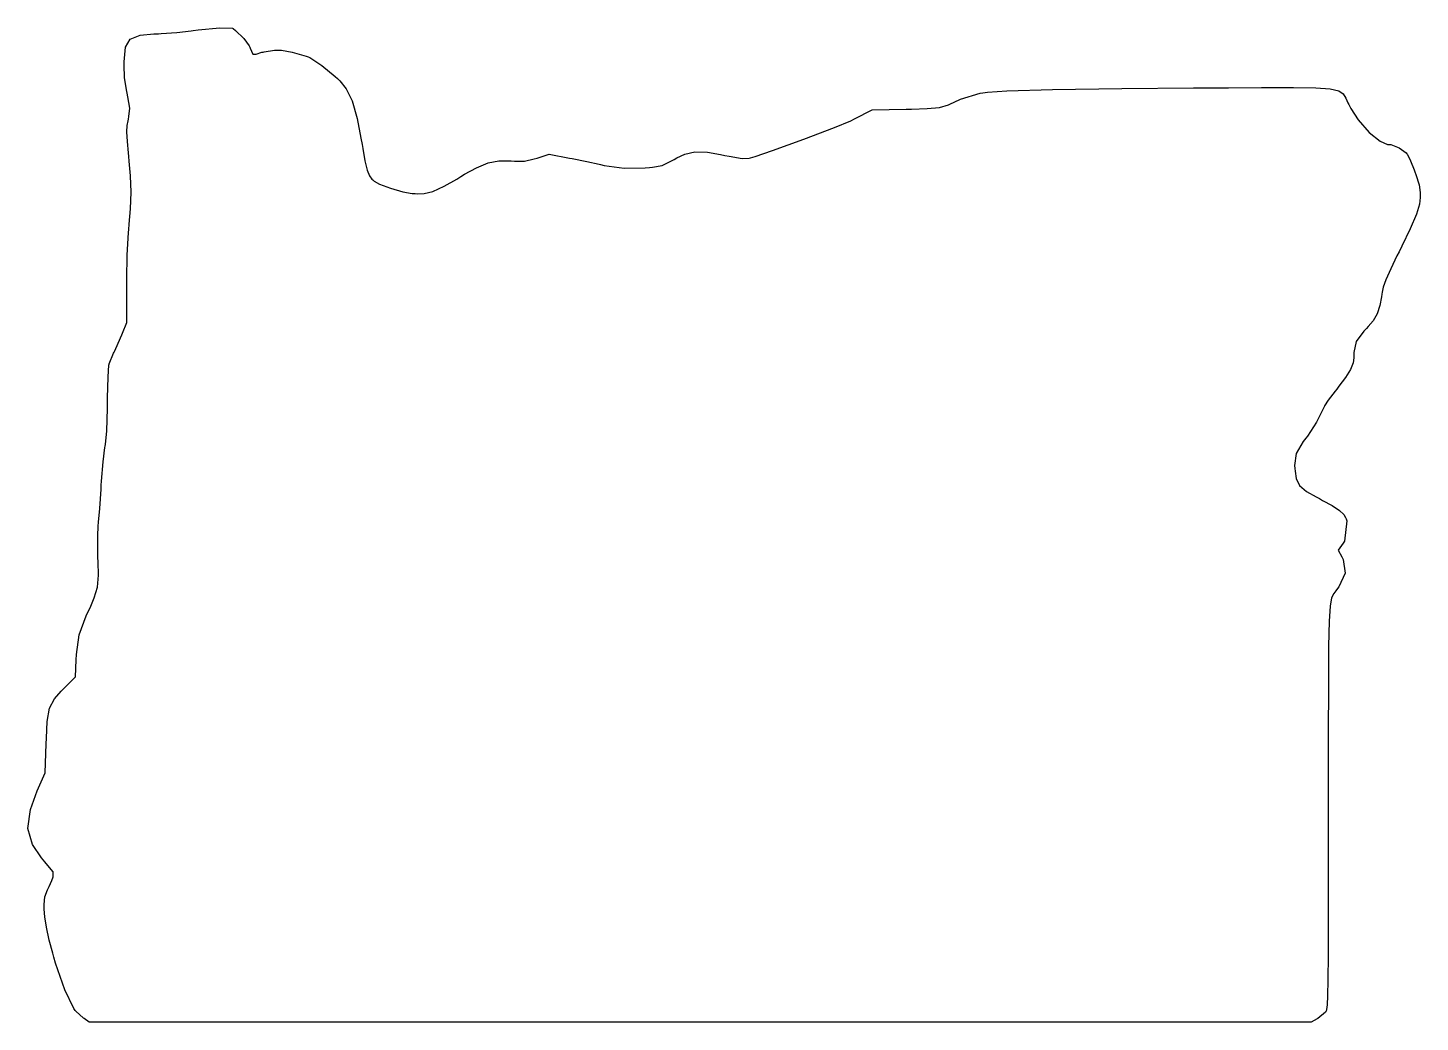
# Model space of a CAD drawing. Extents: x 0.2 to 63.3, y 0.2 to 45.3.
import ezdxf

# ---------------------------------------------------------------- set-up
doc = ezdxf.new("R2010")
doc.units = 0
doc.layers.get('0').update_dxf_attribs({"linetype": 'CONTINUOUS'})

msp = doc.modelspace()

# ---------------------------------------------------------------- linework, layer by layer
at = {"color": 2}
for p, q in [((4.81485, 44.8165), (5.27099, 44.9873)), ((5.27099, 44.9873), (5.89523, 45.0465)), ((5.89523, 45.0465), (6.10471, 45.0564)), ((6.10471, 45.0564), (6.22875, 45.0617)), ((6.22875, 45.0617), (6.93568, 45.1157)), ((6.93568, 45.1157), (7.58335, 45.1859)), ((7.58335, 45.1859), (7.67704, 45.1982)), ((7.67704, 45.1982), (7.9072, 45.2328)), ((7.9072, 45.2328), (8.88834, 45.3249)), ((8.88834, 45.3249), (9.46023, 45.3125)), ((9.46023, 45.3125), (9.48641, 45.2935)), ((9.48641, 45.2935), (9.59252, 45.2078)), ((9.59252, 45.2078), (9.98114, 44.8412)), ((9.98114, 44.8412), (10.2181, 44.5121)), ((4.55856, 43.9554), (4.61504, 44.45)), ((4.61504, 44.45), (4.81485, 44.8165)), ((10.2181, 44.5121), (10.2499, 44.4444)), ((10.2499, 44.4444), (10.2691, 44.4017)), ((10.2691, 44.4017), (10.389, 44.1318)), ((10.5337, 44.1318), (10.7942, 44.2143)), ((10.7942, 44.2143), (10.8479, 44.2267)), ((10.8479, 44.2267), (10.9016, 44.2404)), ((10.9016, 44.2404), (11.3675, 44.3177)), ((11.3675, 44.3177), (11.5232, 44.3177)), ((11.5232, 44.3177), (11.6844, 44.3177)), ((11.6844, 44.3177), (12.1722, 44.2186)), ((12.1722, 44.2186), (12.8006, 44.0436)), ((4.54477, 43.6383), (4.55164, 43.79)), ((4.55581, 43.0735), (4.54477, 43.6383)), ((4.55164, 43.79), (4.55856, 43.9554)), ((10.389, 44.1318), (10.429, 44.1318)), ((10.429, 44.1318), (10.5337, 44.1318)), ((12.8006, 44.0436), (12.8957, 44.0048)), ((12.8957, 44.0048), (12.966, 43.9773)), ((12.966, 43.9773), (13.5144, 43.6192)), ((13.5144, 43.6192), (14.1194, 43.119)), ((4.64813, 42.5125), (4.55581, 43.0735)), ((14.1194, 43.119), (14.2186, 43.0195)), ((14.2186, 43.0195), (14.3247, 42.9137)), ((4.68256, 42.3609), (4.64813, 42.5125)), ((4.71978, 42.194), (4.68256, 42.3609)), ((14.3247, 42.9137), (14.61, 42.5595)), ((14.61, 42.5595), (14.8883, 42.0095)), ((42.4727, 42.0896), (43.3684, 42.3541)), ((43.3684, 42.3541), (43.4841, 42.3718)), ((43.4841, 42.3718), (43.6975, 42.4064)), ((43.6975, 42.4064), (44.5766, 42.4614)), ((44.5766, 42.4614), (46.6467, 42.5263)), ((46.6467, 42.5263), (49.7939, 42.5732)), ((49.7939, 42.5732), (53.0419, 42.5965)), ((53.0419, 42.5965), (54.1253, 42.6007)), ((54.1253, 42.6007), (54.6255, 42.6036)), ((54.6255, 42.6036), (56.1277, 42.6117)), ((56.1277, 42.6117), (57.5867, 42.6145)), ((57.5867, 42.6145), (58.5971, 42.5993)), ((58.5971, 42.5993), (59.2473, 42.5552)), ((59.2473, 42.5552), (59.629, 42.4684)), ((59.629, 42.4684), (59.8357, 42.3305)), ((59.8357, 42.3305), (59.9571, 42.128)), ((4.80935, 41.6856), (4.71978, 42.194)), ((4.76663, 41.2983), (4.80935, 41.6856)), ((14.8883, 42.0095), (15.1102, 41.2171)), ((40.9663, 41.6609), (41.5272, 41.7117)), ((41.5272, 41.7117), (41.9255, 41.8275)), ((41.9255, 41.8275), (42.2769, 41.9915)), ((42.2769, 41.9915), (42.3926, 42.0479)), ((42.3926, 42.0479), (42.4727, 42.0896)), ((59.9571, 42.128), (60.0509, 41.9171)), ((60.0509, 41.9171), (60.0865, 41.8483)), ((60.0865, 41.8483), (60.1775, 41.6676)), ((4.6881, 40.8947), (4.72666, 41.1124)), ((4.72666, 41.1124), (4.74183, 41.1826)), ((4.74183, 41.1826), (4.76663, 41.2983)), ((15.1102, 41.2171), (15.2838, 40.3243)), ((36.7591, 40.8037), (37.4978, 41.1081)), ((37.4978, 41.1081), (37.6742, 41.1963)), ((37.6742, 41.1963), (38.4694, 41.5974)), ((38.4694, 41.5974), (40.0142, 41.6334)), ((40.0142, 41.6334), (40.2512, 41.6387)), ((40.2512, 41.6387), (40.9663, 41.6609)), ((60.1775, 41.6676), (60.5123, 41.1565)), ((60.5123, 41.1565), (61.0097, 40.5765)), ((4.67155, 40.6012), (4.6881, 40.8947)), ((4.69498, 40.1754), (4.67155, 40.6012)), ((35.3716, 40.2678), (36.7591, 40.8037)), ((61.0097, 40.5765), (61.51, 40.1768)), ((4.74183, 39.6614), (4.69498, 40.1754)), ((15.2838, 40.3243), (15.3348, 40.0251)), ((15.3348, 40.0251), (15.3651, 39.8431)), ((15.3651, 39.8431), (15.4643, 39.2977)), ((33.9562, 39.7563), (35.3716, 40.2678)), ((61.51, 40.1768), (61.8352, 40.0265)), ((61.8352, 40.0265), (61.9442, 40.0251)), ((61.9442, 40.0251), (62.0007, 40.0251)), ((62.0007, 40.0251), (62.3701, 39.8847)), ((62.3701, 39.8847), (62.6925, 39.6505)), ((4.75975, 39.4903), (4.74183, 39.6614)), ((4.78042, 39.2698), (4.75975, 39.4903)), ((4.83415, 38.6031), (4.78042, 39.2698)), ((15.4643, 39.2977), (15.5677, 38.8606)), ((20.5231, 38.9791), (21.0564, 39.2053)), ((21.0564, 39.2053), (21.5415, 39.2949)), ((21.5415, 39.2949), (21.9645, 39.2949)), ((21.9645, 39.2949), (22.1051, 39.285)), ((22.1051, 39.285), (22.2429, 39.2769)), ((22.2429, 39.2769), (22.7073, 39.2811)), ((22.7073, 39.2811), (23.1469, 39.3802)), ((23.1469, 39.3802), (23.2737, 39.4187)), ((23.2737, 39.4187), (23.829, 39.5923)), ((23.829, 39.5923), (24.744, 39.4187)), ((24.744, 39.4187), (24.8695, 39.3954)), ((24.8695, 39.3954), (25.535, 39.2617)), ((25.535, 39.2617), (26.0835, 39.1403)), ((28.9526, 39.0867), (29.3701, 39.2864)), ((29.3701, 39.2864), (29.4914, 39.3569)), ((29.4914, 39.3569), (29.6058, 39.4243)), ((29.6058, 39.4243), (29.9696, 39.5951)), ((29.9696, 39.5951), (30.434, 39.6984)), ((30.434, 39.6984), (31.0003, 39.678)), ((31.0003, 39.678), (31.5929, 39.5799)), ((31.5929, 39.5799), (31.79, 39.5386)), ((31.79, 39.5386), (31.9815, 39.5002)), ((31.9815, 39.5002), (32.5699, 39.4021)), ((32.5699, 39.4021), (32.8965, 39.4173)), ((32.8965, 39.4173), (32.9585, 39.4339)), ((32.9585, 39.4339), (33.1722, 39.4917)), ((33.1722, 39.4917), (33.9562, 39.7563)), ((62.6925, 39.6505), (62.7257, 39.6021)), ((62.7257, 39.6021), (62.7422, 39.5774)), ((62.7422, 39.5774), (62.8855, 39.2878)), ((62.8855, 39.2878), (63.0562, 38.8786)), ((4.85895, 37.87), (4.83415, 38.6031)), ((15.5677, 38.8606), (15.6766, 38.6059)), ((15.6766, 38.6059), (15.7854, 38.4651)), ((19.6288, 38.4651), (19.8148, 38.5755)), ((19.8148, 38.5755), (19.9885, 38.6803)), ((19.9885, 38.6803), (20.5231, 38.9791)), ((26.0835, 39.1403), (26.1524, 39.1238)), ((26.1524, 39.1238), (26.3136, 39.0839)), ((26.3136, 39.0839), (27.2259, 38.9654)), ((27.2259, 38.9654), (28.1836, 38.9668)), ((28.1836, 38.9668), (28.3697, 38.9862)), ((28.3697, 38.9862), (28.5047, 39.0013)), ((28.5047, 39.0013), (28.9526, 39.0867)), ((63.0562, 38.8786), (63.088, 38.7932)), ((63.088, 38.7932), (63.1349, 38.669)), ((63.1349, 38.669), (63.2767, 38.2062)), ((15.7854, 38.4651), (15.8268, 38.4238)), ((15.8268, 38.4238), (15.8874, 38.3632)), ((15.8874, 38.3632), (16.1341, 38.2323)), ((16.1341, 38.2323), (16.6233, 38.0436)), ((16.6233, 38.0436), (17.1924, 37.8904)), ((17.1924, 37.8904), (17.603, 37.8146)), ((18.1543, 37.8037), (18.5525, 37.9003)), ((18.5525, 37.9003), (19.0624, 38.1413)), ((19.0624, 38.1413), (19.6288, 38.4651)), ((63.2767, 38.2062), (63.3236, 37.8506)), ((4.83277, 37.1203), (4.85895, 37.87)), ((17.603, 37.8146), (17.7423, 37.8037)), ((17.7423, 37.8037), (17.8442, 37.797)), ((17.8442, 37.797), (18.1543, 37.8037)), ((63.2933, 37.3242), (63.1652, 36.8681)), ((63.3236, 37.6301), (63.2933, 37.3242)), ((63.3236, 37.8506), (63.3236, 37.7306)), ((63.3236, 37.7306), (63.3236, 37.6301)), ((4.77767, 36.4148), (4.83277, 37.1203)), ((63.1652, 36.8681), (62.877, 36.2052)), ((4.6881, 35.0077), (4.7432, 36.037)), ((4.7432, 36.037), (4.757, 36.1791)), ((4.757, 36.1791), (4.77767, 36.4148)), ((62.877, 36.2052), (62.4981, 35.4266)), ((62.4981, 35.4266), (62.3701, 35.1689)), ((4.66189, 33.9287), (4.6881, 35.0077)), ((62.2734, 34.9774), (61.9883, 34.3958)), ((62.3701, 35.1689), (62.2734, 34.9774)), ((61.9883, 34.3958), (61.7636, 33.8983)), ((4.66189, 33.5676), (4.66189, 33.9287)), ((4.66189, 31.9526), (4.66189, 33.5676)), ((61.6465, 33.5552), (61.5982, 33.3251)), ((61.7636, 33.8983), (61.6465, 33.5552)), ((61.5707, 33.1156), (61.5019, 32.7243)), ((61.5887, 33.2466), (61.5707, 33.1156)), ((61.5982, 33.3251), (61.5887, 33.2466)), ((61.3805, 32.3439), (61.1875, 32.027)), ((61.5019, 32.7243), (61.3805, 32.3439)), ((4.47174, 31.4661), (4.66189, 31.9526)), ((60.8859, 31.688), (60.766, 31.5667)), ((60.9646, 31.7693), (60.8859, 31.688)), ((61.1875, 32.027), (60.9646, 31.7693)), ((4.11896, 30.6655), (4.28156, 31.0155)), ((4.28156, 31.0155), (4.44419, 31.4)), ((4.44419, 31.4), (4.47174, 31.4661)), ((60.4188, 31.0872), (60.3112, 30.5883)), ((60.766, 31.5667), (60.4188, 31.0872)), ((3.86955, 30.0826), (4.06799, 30.5649)), ((4.06799, 30.5649), (4.09416, 30.6145)), ((4.09416, 30.6145), (4.11896, 30.6655)), ((60.3112, 30.3485), (60.2823, 30.1253)), ((60.3112, 30.5883), (60.3112, 30.4216)), ((60.3112, 30.4216), (60.3112, 30.3485)), ((3.82266, 29.4694), (3.85576, 30.0288)), ((3.85576, 30.0288), (3.86263, 30.055)), ((3.86263, 30.055), (3.86955, 30.0826)), ((60.1719, 29.8304), (59.9391, 29.4597)), ((60.2823, 30.1253), (60.1719, 29.8304)), ((3.79786, 28.5392), (3.82266, 29.4694)), ((59.6417, 29.0628), (59.5408, 28.9333)), ((59.9391, 29.4597), (59.6417, 29.0628)), ((3.79511, 28.327), (3.79786, 28.5392)), ((59.1591, 28.4303), (58.9855, 28.1795)), ((59.4678, 28.841), (59.1591, 28.4303)), ((59.5408, 28.9333), (59.4678, 28.841)), ((3.76068, 27.0412), (3.79236, 28.0527)), ((3.79236, 28.0527), (3.79511, 28.327)), ((58.947, 28.0651), (58.6285, 27.4298)), ((58.9813, 28.1657), (58.947, 28.0651)), ((58.9855, 28.1795), (58.9813, 28.1657)), ((58.6285, 27.4298), (58.2207, 26.8015)), ((3.69729, 26.4197), (3.76068, 27.0412)), ((58.0224, 26.5589), (57.6943, 26.0201)), ((58.141, 26.7022), (58.0224, 26.5589)), ((58.2207, 26.8015), (58.141, 26.7022)), ((3.5898, 25.637), (3.66557, 26.2778)), ((3.66557, 26.2778), (3.67937, 26.3385)), ((3.67937, 26.3385), (3.69729, 26.4197)), ((57.6943, 26.0201), (57.628, 25.4758)), ((3.52089, 24.7565), (3.5898, 25.637)), ((57.628, 25.4758), (57.6407, 25.3297)), ((57.6407, 25.3297), (57.6488, 25.2167)), ((3.51124, 24.5759), (3.52089, 24.7565)), ((57.6488, 25.2167), (57.7024, 24.8777)), ((57.7024, 24.8777), (57.8541, 24.5649)), ((3.44234, 23.5231), (3.50022, 24.3954)), ((3.50022, 24.3954), (3.51124, 24.5759)), ((57.8541, 24.5649), (58.1766, 24.2948)), ((58.1766, 24.2948), (58.6066, 24.0426)), ((58.6066, 24.0426), (58.7527, 23.9641)), ((3.38722, 22.8961), (3.44234, 23.5231)), ((58.7527, 23.9641), (58.8959, 23.8883)), ((58.8959, 23.8883), (59.3259, 23.6499)), ((59.3259, 23.6499), (59.6692, 23.4308)), ((59.6692, 23.4308), (59.8579, 23.2517)), ((3.34863, 22.2112), (3.37068, 22.7803)), ((3.37068, 22.7803), (3.38033, 22.8382)), ((3.38033, 22.8382), (3.38722, 22.8961)), ((59.8579, 23.2517), (59.9447, 23.1083)), ((60.0054, 22.9636), (59.8936, 22.0431)), ((59.9447, 23.1083), (59.9666, 23.056)), ((59.9666, 23.056), (60.0054, 22.9636)), ((3.35414, 21.4492), (3.34863, 22.2112)), ((59.8329, 21.9508), (59.6113, 21.6201)), ((59.6113, 21.6201), (59.7697, 21.3238)), ((59.8936, 22.0431), (59.8329, 21.9508)), ((3.35966, 21.2935), (3.35414, 21.4492)), ((3.36655, 21.095), (3.35966, 21.2935)), ((3.37619, 20.4956), (3.36655, 21.095)), ((59.7697, 21.3238), (59.8371, 21.197)), ((59.8371, 21.197), (59.9172, 20.5893)), ((3.3321, 19.9485), (3.37619, 20.4956)), ((59.9172, 20.5893), (59.6403, 19.9636)), ((3.19291, 19.4689), (3.3321, 19.9485)), ((59.4018, 19.6674), (59.3065, 19.4662)), ((59.4981, 19.7872), (59.4018, 19.6674)), ((59.5313, 19.8258), (59.4981, 19.7872)), ((59.6403, 19.9636), (59.5313, 19.8258)), ((2.92971, 18.8681), (2.99861, 19.0169)), ((2.99861, 19.0169), (3.19291, 19.4689)), ((59.2406, 19.0886), (59.1979, 18.4051)), ((59.3065, 19.4662), (59.2406, 19.0886)), ((2.51079, 17.7794), (2.82498, 18.6476)), ((2.82498, 18.6476), (2.92971, 18.8681)), ((59.1979, 18.4051), (59.1714, 17.2792)), ((2.38401, 16.8892), (2.51079, 17.7794)), ((59.1714, 17.2792), (59.1605, 15.5801)), ((2.33577, 15.8874), (2.37436, 16.6577)), ((2.37436, 16.6577), (2.38401, 16.8892)), ((1.79696, 15.3348), (2.33577, 15.8874)), ((1.38493, 14.8814), (1.68947, 15.226)), ((1.68947, 15.226), (1.79696, 15.3348)), ((59.1605, 15.5801), (59.1566, 13.1754)), ((1.16169, 14.457), (1.38493, 14.8814)), ((1.05971, 13.8493), (1.16169, 14.457)), ((1.01975, 13.0955), (1.05971, 13.8493)), ((0.966004, 11.5273), (1.01148, 12.8433)), ((1.01148, 12.8433), (1.01975, 13.0955)), ((59.1566, 13.1754), (59.1577, 10.7418)), ((0.72347, 10.9816), (0.966004, 11.5273)), ((0.600826, 10.7087), (0.72347, 10.9816)), ((59.1577, 10.7418), (59.1577, 9.93013)), ((0.292144, 9.85986), (0.600826, 10.7087)), ((0.179145, 9.00546), (0.292144, 9.85986)), ((59.1577, 9.93013), (59.1577, 9.21082)), ((0.39274, 8.26685), (0.179145, 9.00546)), ((59.1577, 9.21082), (59.1566, 7.05143)), ((0.790995, 7.66879), (0.39274, 8.26685)), ((0.945335, 7.4869), (0.790995, 7.66879)), ((1.00873, 7.41384), (0.945335, 7.4869)), ((1.32843, 7.02663), (1.00873, 7.41384)), ((1.32843, 6.87229), (1.32843, 7.02663)), ((59.1566, 7.05143), (59.1552, 4.85482)), ((1.12172, 6.30453), (1.15066, 6.36104)), ((1.15066, 6.36104), (1.2678, 6.63801)), ((1.2678, 6.63801), (1.32843, 6.8144)), ((1.32843, 6.8144), (1.32843, 6.87229)), ((0.921907, 5.54662), (0.952225, 5.89523)), ((0.952225, 5.89523), (1.07625, 6.21771)), ((1.07625, 6.21771), (1.12172, 6.30453)), ((0.924662, 5.44601), (0.921907, 5.54662)), ((0.926042, 5.33439), (0.924662, 5.44601)), ((0.94947, 4.99816), (0.926042, 5.33439)), ((1.02113, 4.51997), (0.94947, 4.99816)), ((1.15342, 3.93153), (1.02113, 4.51997)), ((59.1552, 4.85482), (59.1495, 3.24666)), ((1.30914, 3.35001), (1.15342, 3.93153)), ((1.36426, 3.15571), (1.30914, 3.35001)), ((59.1495, 3.24666), (59.1414, 2.13045)), ((1.43729, 2.8925), (1.36426, 3.15571)), ((1.8576, 1.68534), (1.43729, 2.8925)), ((59.1414, 2.13045), (59.1273, 1.41111)), ((2.26412, 0.826823), (1.8576, 1.68534)), ((59.1273, 1.41111), (59.1069, 0.994943)), ((2.33164, 0.737249), (2.26412, 0.826823)), ((2.35369, 0.708311), (2.33164, 0.737249)), ((2.69682, 0.396875), (2.35369, 0.708311)), ((59.0243, 0.665593), (58.6863, 0.377582)), ((59.0419, 0.691776), (59.0243, 0.665593)), ((59.0543, 0.713825), (59.0419, 0.691776)), ((59.0779, 0.78686), (59.0543, 0.713825)), ((59.1069, 0.994943), (59.0779, 0.78686)), ((2.72989, 0.374826), (2.69682, 0.396875)), ((2.96554, 0.220486), (2.72989, 0.374826)), ((30.671, 0.21773), (2.96554, 0.220486)), ((58.3766, 0.213596), (30.671, 0.21773)), ((58.6507, 0.358292), (58.3766, 0.213596)), ((58.6863, 0.377582), (58.6507, 0.358292))]:
    msp.add_line(p, q, dxfattribs=at)

doc.saveas('drawing.dxf')
